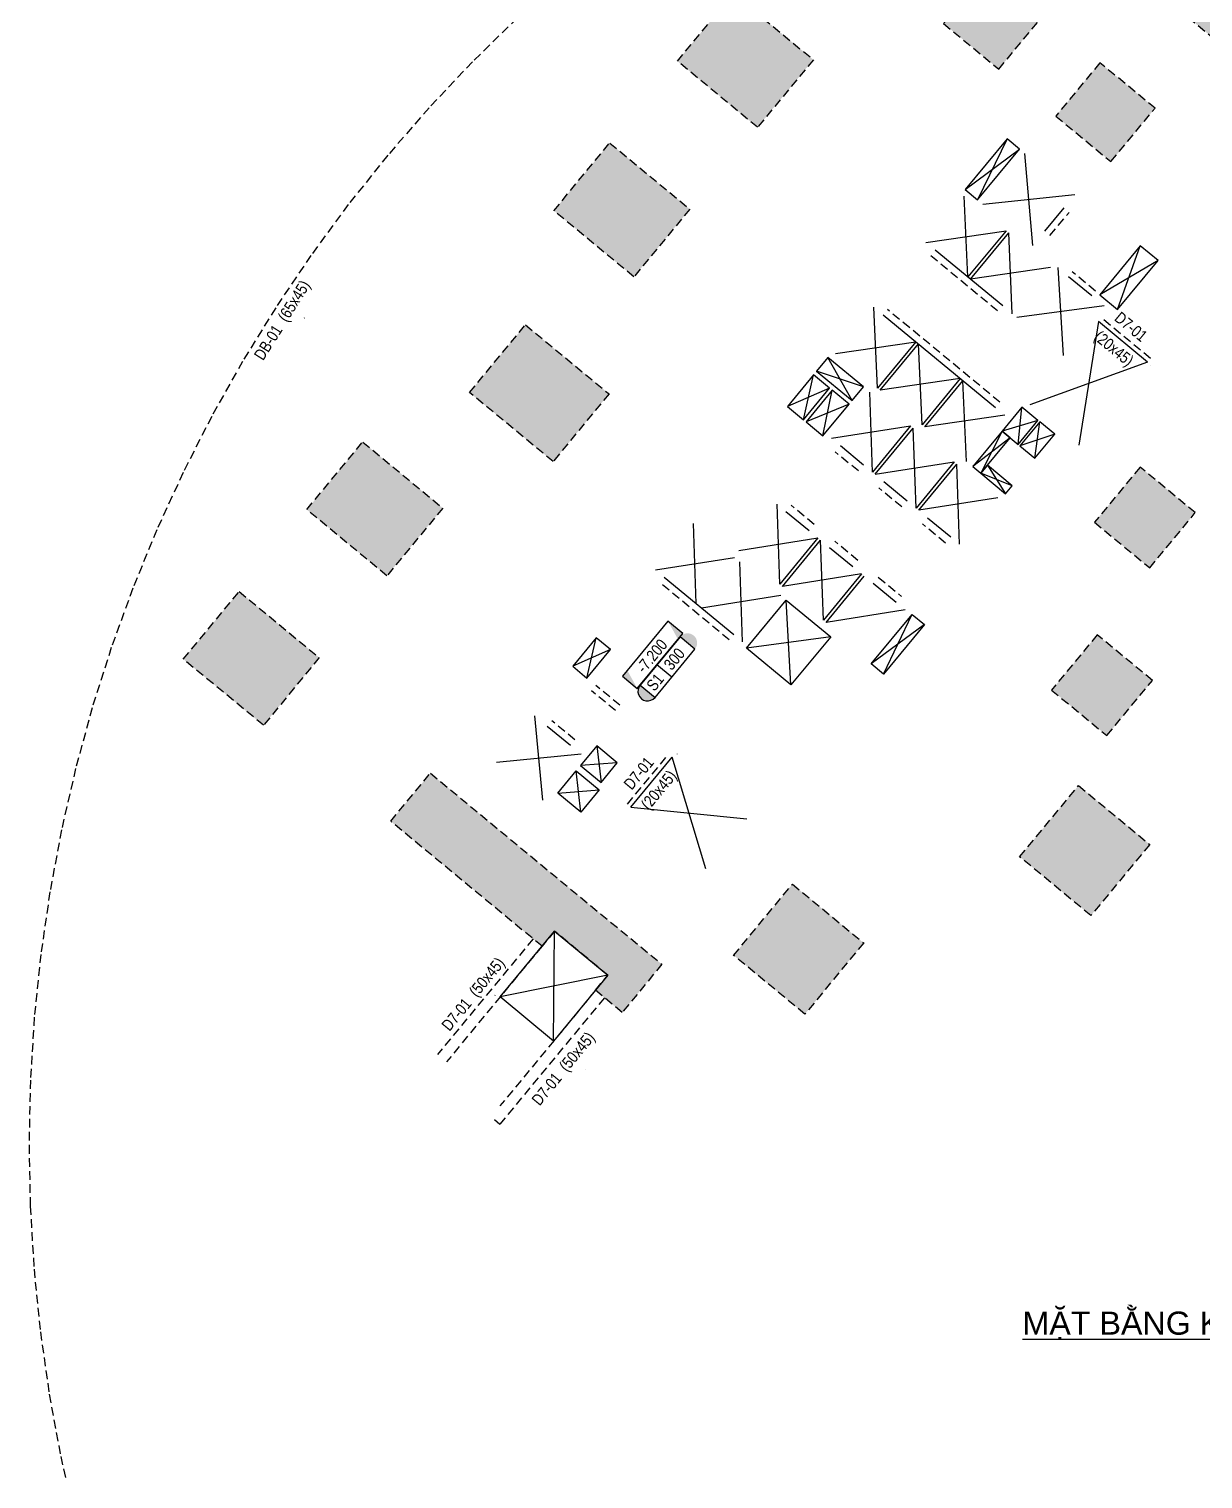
# Model space of a CAD drawing. Header units: millimetres. Extents: x 5400 to 3023951, y -127214 to 225084.
# Drawn here: x 358280 to 409120, y 2000 to 64827 of the extents above; entities that cross this region are included whole.
import ezdxf
from ezdxf.enums import TextEntityAlignment as Align

# ---------------------------------------------------------------- set-up
doc = ezdxf.new("R2010")
doc.units = ezdxf.units.MM
doc.header["$LTSCALE"] = 100
doc.linetypes.add('HIDDEN', pattern=[0.375, 0.25, -0.125])
for name, color, linetype in [('ccu11-Hatch', 250, 'Continuous'), ('ccu11-Manh', 8, 'Continuous'), ('ccu11-Thay', 7, 'Continuous'), ('ccu12-Chidan', 9, 'Continuous'), ('ccu12-Khuat', 9, 'HIDDEN'), ('ccu12-Lomo', 2, 'Continuous'), ('ccu12-Text', 31, 'Continuous'), ('ccu12-Thay', 7, 'Continuous')]:
    doc.layers.add(name, color=color, linetype=linetype)
doc.layers.add('ccu12-Tencaukien', color=9, linetype='Continuous', lineweight=15)
doc.layers.add('KC-Tencaukien', color=9, linetype='Continuous', lineweight=15)
doc.styles.add('Arial', font='arial.ttf', dxfattribs={"width": 0.7})
doc.styles.add('Arial Narrow', font='ARIALN.TTF')

# ---------------------------------------------------------------- blocks, each defined once
blk = doc.blocks.new('ccu11-cmb-flat-8')
at = {"layer": 'ccu12-Chidan', "color": 7}
blk.add_lwpolyline([(0, 0), (1549.76089105694, 0), (1549.76089105694, 418.967561994592), (0, 418.967561994592)], close=True, dxfattribs=at)
at = {"layer": 'ccu12-Chidan'}
for points in [[(0, 0), (166.3698098819586, 418.967561994592), (0, 418.967561994592)], [(1549.76089105694, 418.967561994592), (1383.391081174981, 0), (1549.76089105694, 0)]]:
    blk.add_solid(points, dxfattribs=at)
at = {"layer": 'ccu12-Chidan', "color": 31, "style": 'Arial Narrow', "width": 0.8}
blk.add_attdef('+100.00', text='', height=250, dxfattribs=at).set_placement((745.1558620325814, 205.5562299680314), align=Align.MIDDLE_CENTER)
blk = doc.blocks.new('ccu11-chieudaysan-flat-2')
at = {"layer": 'ccu12-Chidan'}
for points in [[(-568.9677828538697, -2.619344741106033e-10), (-568.9677828538697, 418.9675619945338, 1)], [(787.9355657075066, 418.9675619945338), (787.9355657075066, -2.619344741106033e-10, 1)]]:
    blk.add_hatch(color=8, dxfattribs=at).paths.add_polyline_path(points)
at = {"layer": 'ccu12-Chidan', "color": 7}
blk.add_line((0, 0), (0, 418.9675619945629), dxfattribs=at)
blk.add_lwpolyline([(-568.9677828541026, 0), (787.9355657075066, 0), (787.9355657075066, 418.9675619945629), (-568.9677828541026, 418.9675619945629)], close=True, dxfattribs=at)
blk.add_arc((-568.9677828541026, 209.4837809972232), 209.4837809973396, 90, 270.0000604044855, dxfattribs=at)
at = {"layer": 'ccu12-Chidan', "color": 31, "style": 'Arial Narrow', "width": 0.7}
for tag, p in [('S00', (-488.0154019014444, 209.4837809972232)), ('200', (99.99999999976717, 209.4837809972232))]:
    blk.add_attdef(tag, text='', height=250, dxfattribs=at).set_placement(p, align=Align.MIDDLE_LEFT)
blk = doc.blocks.new('*U64')
at = {"layer": 'ccu12-Tencaukien', "color": 8, "ltscale": 10000}
blk.add_line((360.6565736538532, -155.3215232637356), (354.4065714950475, -155.3215232637356), dxfattribs=at)
at = {"layer": 'ccu12-Text', "color": 2, "style": 'Arial Narrow', "width": 0.8}
blk.add_attdef('SH', text='', height=300, dxfattribs=at).set_placement((275.6048113084853, 5.864471777974813), align=Align.BOTTOM_RIGHT)
at = {"layer": 'ccu12-Text', "color": 31, "style": 'Arial Narrow', "width": 0.8}
for tag, p in [('(', (507.5315725744504, -75.41116959831947)), ('KT', (632.605666770517, -75.41116959831947)), (')', (962.8971199221714, -75.41116959831947))]:
    blk.add_attdef(tag, text='', height=250, dxfattribs=at).set_placement(p, align=Align.BOTTOM_LEFT)
blk = doc.blocks.new('*U66')
at = {"layer": 'ccu12-Tencaukien', "color": 8, "ltscale": 10000}
blk.add_line((360.6565736538532, -155.3215232637356), (354.4065714950475, -155.3215232637356), dxfattribs=at)
at = {"layer": 'ccu12-Text', "color": 2, "style": 'Arial Narrow', "width": 0.8}
blk.add_attdef('SH', text='', height=300, dxfattribs=at).set_placement((275.6048113084853, 5.864471777974813), align=Align.BOTTOM_RIGHT)
at = {"layer": 'ccu12-Text', "color": 31, "style": 'Arial Narrow', "width": 0.8}
for tag, p in [('(', (507.5315725744504, -75.41116959831947)), ('KT', (632.605666770517, -75.41116959831947)), (')', (962.8971199221714, -75.41116959831947))]:
    blk.add_attdef(tag, text='', height=250, dxfattribs=at).set_placement(p, align=Align.BOTTOM_LEFT)
blk = doc.blocks.new('*U46')
at = {"layer": 'ccu12-Tencaukien', "color": 8, "ltscale": 10000}
blk.add_line((360.6565736538532, -155.3215232637356), (354.4065714950475, -155.3215232637356), dxfattribs=at)
at = {"layer": 'ccu12-Text', "color": 2, "style": 'Arial Narrow', "width": 0.8}
blk.add_attdef('SH', text='', height=300, dxfattribs=at).set_placement((275.6048113084853, 5.864471777974813), align=Align.BOTTOM_RIGHT)
at = {"layer": 'ccu12-Text', "color": 31, "style": 'Arial Narrow', "width": 0.8}
for tag, p in [('(', (507.5315725744504, -75.41116959831947)), ('KT', (632.605666770517, -75.41116959831947)), (')', (962.8971199221714, -75.41116959831947))]:
    blk.add_attdef(tag, text='', height=250, dxfattribs=at).set_placement(p, align=Align.BOTTOM_LEFT)
blk = doc.blocks.new('Lomo B1')
at = {"linetype": 'HIDDEN', "ltscale": 500}
blk.add_line((28558.78588301979, 34899.79689162818, -5.438432926493378e-09), (28765.26178753364, 36480.12654945266, -5.438432926493378e-09), dxfattribs=at)
at = {"layer": 'ccu11-Manh'}
for p, q in [((27350.18263374455, 48743.92262814485), (26075.13582851994, 46100.6759146509)), ((25535.39626522118, 46546.41249038058), (27889.92185248982, 48298.1856349993)), ((32139.6225554921, 41351.77949140745), (33119.67599443265, 44108.95108399366)), ((33890.73216194368, 43472.18395888095), (31368.56636727671, 41988.54664519127)), ((20635.43670428684, 37396.89064880786), (19588.43367608538, 39266.76048361941)), ((18531.66959065094, 36573.12684397737), (18967.54030002514, 38514.92572466342)), ((21128.98061545601, 37994.51897275902), (19094.88976491627, 38669.13215966814)), ((19661.7938101152, 37941.58510645537), (17837.41608056088, 37146.46746218542)), ((19377.83607204841, 35874.32099169295), (19776.99034969939, 37846.4416804167)), ((20507.96029151266, 37242.77925417083), (18646.86613023514, 36477.9834179387)), ((27828.29863066348, 35503.06068704661, -5.438432926493378e-09), (27993.98371444375, 37117.07693634916, -5.438432926493378e-09)), ((28687.93426526641, 36543.98651328043, -5.438432926493378e-09), (27134.34807984089, 36076.15111011511, -5.438432926493378e-09)), ((27134.34807049209, 36076.15110892849), (26210.97249116888, 34251.34833821084)), ((29418.42151762272, 35940.72271786199, -5.438432926493378e-09), (27905.62615293078, 35439.20072321862, -5.438432926493378e-09)), ((27481.32334590342, 35789.60589739413), (25863.99721575755, 34537.89354974532)), ((26497.52529310714, 34598.33283163898), (27288.43523804512, 33361.53956693423)), ((27574.9878448103, 33708.52379717061), (26210.97268634196, 34251.3486014026)), ((9157.2738583904, 25379.40731840674, 1.559043809817576e-09), (9559.256343094981, 27122.51089593151, 1.559043809817576e-09)), ((10176.10127717175, 26613.0971865271, 1.559043809817576e-09), (8540.42892431363, 25888.82102781115, 1.559043809817576e-09)), ((9580.104541326524, 22436.41476006189), (9766.9448697021, 20855.42645848973)), ((10467.39280165755, 21703.61337548343), (8879.733747350052, 21588.15098232485)), ((8895.083837349317, 19565.24462484824, 7.078422519597605e-07), (8688.66937337839, 21356.86240630492, 7.078422519597605e-07)), ((7892.710452446132, 20393.04219682445, 7.078422519597605e-07), (9691.042744186008, 20529.06482829119, 7.078422519597605e-07)), ((7709.862896353472, 9649.897100045695), (7752.732881518197, 14413.10626263975)), ((10065.90114631376, 12502.8048930167), (5396.694400417968, 11560.19850465411))]:
    blk.add_line(p, q, dxfattribs=at)
for points, elevation in [([(17993.20995847648, 25085.74090641586), (17784.84079024824, 28759.51040158235)], -4.237440616919683e-07), ([(23780.11583326105, 27699.15429639654), (21464.32788858656, 25990.98076279171)], -5.249844595016735e-09), ([(21997.16785962565, 25540.19701364788), (23240.40361216303, 28144.86890994734)], -5.249844595016735e-09), ([(19712.48122039472, 27167.59254995815), (16065.56953468465, 26677.65873783536)], -4.339730507497172e-07)]:
    blk.add_lwpolyline(points, dxfattribs=dict(at, elevation=elevation))
at = {"layer": 'ccu12-Lomo'}
for points in [[(27889.92181389581, 48298.18558826612), (27350.18255651125, 48743.92253462377), (25535.39626522118, 46546.41249038058), (26075.13552117476, 46100.67554532818), (27889.92186396813, 48298.18562552007)], [(33890.73216194368, 43472.18395888095), (33119.67598797195, 44108.95109956269), (31368.56636727671, 41988.54664519127), (32139.6225554921, 41351.77949140745), (33890.73216194368, 43472.18395888095)], [(9766.981175548513, 20855.47041900933), (10467.44335430814, 21703.61704924598), (9580.104541326407, 22436.41476006189), (8879.640239410568, 21588.22820809298), (9766.9448697021, 20855.42645848973)], [(10065.90129537054, 12502.8049116995), (7709.862896353472, 9649.897100045695), (5396.694400418084, 11560.19850465411), (7752.732804974541, 14413.10616995359), (10065.9012325654, 12502.80482178682)]]:
    blk.add_lwpolyline(points, dxfattribs=at)
for points in [[(20635.43670428684, 37396.89064880786), (21128.98061545601, 37994.51897275902), (19588.43367608538, 39266.76048361941), (19094.88976491627, 38669.13215966814)], [(18531.66959065094, 36573.12684397737), (19661.7938101152, 37941.58510645537), (18967.54030002514, 38514.92572466342), (17837.41608056088, 37146.46746218542)], [(19377.83607204841, 35874.32099169295), (20507.96029151266, 37242.77925417083), (19776.99034969939, 37846.4416804167), (18646.86613023514, 36477.9834179387)], [(27481.32334590342, 35789.60589739413), (27134.34807049209, 36076.15110892849), (25863.99721575755, 34537.89354974532), (26210.97249116888, 34251.34833821084)], [(27574.9878448103, 33708.52379717061), (26497.52529310714, 34598.33283163898), (26210.97268634196, 34251.3486014026), (27288.43523804512, 33361.53956693423)]]:
    blk.add_lwpolyline(points, close=True, dxfattribs=at)
for points, elevation in [([(27828.29863066348, 35503.06068704661), (28687.93426526641, 36543.98651328043), (27993.98371444375, 37117.07693634916), (27134.34807984089, 36076.15111011511)], -5.438432926493378e-09), ([(28558.78588301979, 34899.79689162818), (29418.42151762272, 35940.72271786199), (28765.26178753364, 36480.12654945266), (27905.62615293078, 35439.20072321862)], -5.438432926493378e-09), ([(9157.2738583904, 25379.40731840674), (10176.10127717175, 26613.0971865271), (9559.256343094981, 27122.51089593151), (8540.42892431363, 25888.82102781115)], 1.559043809817576e-09)]:
    blk.add_lwpolyline(points, close=True, dxfattribs=dict(at, elevation=elevation))
for points, elevation in [([(19712.48122039472, 27167.59254995815), (17993.20996672648, 25085.74089865992), (16065.56953468465, 26677.65873783536), (17784.84079026384, 28759.51040160132), (19712.48122729105, 27167.59255830886)], -4.339730507497172e-07), ([(21997.16785962554, 25540.197013648), (21464.32788858656, 25990.98076279171), (23236.72514128813, 28137.16223831277), (23780.11583037023, 27699.15429289604), (21997.16785962565, 25540.19701364788)], -5.249844595016735e-09), ([(9691.042744186008, 20529.06482829119), (8895.08383183903, 19565.2446293988), (7892.710447794292, 20393.04219119146), (8688.588298894814, 21356.92936065851), (9691.042744186008, 20529.06482829119)], 7.078422519597605e-07)]:
    blk.add_lwpolyline(points, dxfattribs=dict(at, elevation=elevation))
blk = doc.blocks.new('*U45')
at = {"layer": 'ccu12-Tencaukien', "color": 8, "ltscale": 10000}
blk.add_line((360.6565736538532, -155.3215232637356), (354.4065714950475, -155.3215232637356), dxfattribs=at)
at = {"layer": 'ccu12-Text', "color": 2, "style": 'Arial Narrow', "width": 0.8}
blk.add_attdef('SH', text='', height=300, dxfattribs=at).set_placement((275.6048113084853, 5.864471777974813), align=Align.BOTTOM_RIGHT)
at = {"layer": 'ccu12-Text', "color": 31, "style": 'Arial Narrow', "width": 0.8}
for tag, p in [('(', (507.5315725744504, -75.41116959831947)), ('KT', (632.605666770517, -75.41116959831947)), (')', (962.8971199221714, -75.41116959831947))]:
    blk.add_attdef(tag, text='', height=250, dxfattribs=at).set_placement(p, align=Align.BOTTOM_LEFT)

msp = doc.modelspace()

# ---------------------------------------------------------------- hatches: boundary and pattern name
at = {"layer": 'ccu11-Hatch', "ltscale": 0.5}
h = msp.add_hatch(dxfattribs=at)
h.set_pattern_fill('CROSS', color=256, scale=70)
h.set_pattern_definition([(0, (0, 0), (444.5, 444.5), [222.25, -666.75]), (90, (111.125, -111.125), (-444.5, 444.5), [222.25, -666.75])])
h.paths.add_polyline_path([(421902.0757659042, 56125.19783054743), (419511.8016135182, 58099.1759146293), (417537.8235294364, 55708.90176224329), (419724.8106681956, 53902.80572184963), (420030.5554974515, 54984.81492864471), (420784.3911611252, 54771.80255079916)])
h.paths.add_polyline_path([(418945.314177329, 51304.23722868761), (416555.0400249429, 53278.21531276949), (414581.0619408612, 50887.94116038348), (416971.3360932471, 48913.96307630165)])
h.paths.add_polyline_path([(420216.7075724336, 44677.50663430493), (417826.4334200475, 46651.4847183868), (415852.4553359658, 44261.21056600079), (418242.7294883517, 42287.23248191897)])
h.paths.add_polyline_path([(416491.619821574, 40166.82806116273), (414101.345669188, 42140.80614524461), (412127.3675851062, 39750.5319928586), (414517.6417374921, 37776.55390877677)])
h.paths.add_polyline_path([(408786.4810014425, 43871.3300994311), (406396.2068490564, 45845.30818351298), (404422.2287649747, 43455.03403112697), (406812.5029173606, 41481.05594704514)])
h.paths.add_polyline_path([(413816.9413790089, 49962.67383300393), (411426.6672266229, 51936.65191708581), (409452.6891425411, 49546.3777646998), (411842.963294927, 47572.39968061797)])
h.paths.add_polyline_path([(402186.5374899558, 65403.6486934405), (399796.2633704762, 67377.62681736835), (397885.9619602233, 65064.45831464598), (400276.2360797029, 63090.48019071804)])
h.paths.add_polyline_path([(416036.2933476004, 59088.84365013226), (418264.9783262286, 61787.54023664157), (415874.7042067489, 63761.51836056937), (413646.0192281208, 61062.82177406011)])
h.paths.add_polyline_path([(407044.1913682644, 61392.015759266), (404653.9172487848, 63365.99388319386), (402743.6158385319, 61052.82538047149), (405133.8899580115, 59078.84725654355)])
h.paths.add_polyline_path([(399573.7717366111, 71348.38207066809), (397183.4976171316, 73322.36019459594), (395273.1962068786, 71009.19169187357), (397663.4703263583, 69035.21356794564)])
h.paths.add_polyline_path([(404701.7676675289, 68449.32054010958), (406930.4526461571, 71148.01712661888), (404540.1785266774, 73121.9952505467), (402311.4935480493, 70423.29866403743)])
h.paths.add_polyline_path([(409559.4215399782, 64437.68759884), (411788.1065186064, 67136.3841853493), (409397.8323991267, 69110.36230927712), (407169.1474204986, 66411.66572276785)])
h.paths.add_polyline_path([(393712.5185509399, 66371.12265412233), (395622.819922632, 68684.29118868937), (392924.1232989699, 70912.97612233022), (391013.821927278, 68599.80758776327)])
h.paths.add_polyline_path([(388776.688627585, 66362.01074859698), (392246.4414294357, 63496.55869105874), (389826.7263586259, 60566.54521394083), (386356.973549736, 63431.99726295546)])
h.paths.add_polyline_path([(383427.8445442699, 59885.13907199407), (386897.5973461207, 57019.68701445583), (384477.8822753109, 54089.67353733791), (381008.1294664209, 56955.12558635254)])
h.paths.add_polyline_path([(379775.3244197494, 52007.37935854658), (383399.2884572379, 49014.57387622886), (380979.5733864281, 46084.56039911095), (377355.6093419004, 49077.36587290506)])
h.paths.add_polyline_path([(372730.1568627941, 46931.395278418), (376199.9096646449, 44065.94322087976), (373780.194593835, 41135.92974376184), (370310.4417849451, 44001.38179277648)])
h.paths.add_polyline_path([(391342.3382059659, 27773.74387641462), (394426.5629187222, 25226.67538082507), (391879.4944235591, 22142.4506677174), (388795.2697037636, 24689.51915478333)])
h.paths.add_polyline_path([(403727.7084068929, 32045.03227095326), (406811.9331196492, 29497.96377536371), (404264.8646244861, 26413.73906225604), (401180.6399046906, 28960.80754932197)])
h.paths.add_polyline_path([(406930.2118387639, 36598.20390589265), (404539.9376863778, 38572.18198997452), (402565.9596022961, 36181.90783758851), (404956.233754682, 34207.92975350669)])
h.paths.add_polyline_path([(367381.3129505608, 40454.52344067382), (370851.0657524116, 37589.07138313558), (368431.3506816018, 34659.05790601767), (364961.5978727118, 37524.5099550323)])
edge = h.paths.add_edge_path()
edge.add_line((375661.9395330978, 32578.53307476632), (385685.6697260947, 24300.56049088596))
edge.add_line((385685.6697260947, 24300.56049088596), (383966.3985191985, 22218.70886213395))
edge.add_line((383966.3985191985, 22218.70886213395), (382809.8143053987, 23173.85950205751))
edge.add_line((382809.8143053987, 23173.85950205751), (383351.0662328223, 23829.25723822847))
edge.add_line((383351.0662328223, 23829.25723822847), (381037.8978914832, 25739.55851516538))
edge.add_line((381037.8978914832, 25739.55851516538), (380496.645850576, 25084.16083854995))
edge.add_line((380496.645850576, 25084.16083854995), (373942.6684018017, 30496.68158929305))
edge.add_line((373942.6684018017, 30496.68158929305), (375661.9394984145, 32578.53310340911))
edge.add_line((364231.7128561281, 31772.35649387071), (364231.7128671294, 31772.35648478536))

# ---------------------------------------------------------------- linework, layer by layer
at = {"layer": 'ccu11-Manh', "ltscale": 0.5}
for p, q in [((401750.5757439645, 55453.14926445794, -2.281375643595071e-09), (401406.4048145794, 59433.60732488237, -2.281375643595071e-09)), ((398935.0123789863, 54082.11823520297, 1.026017978421226e-08), (398777.0289519479, 57584.5852750434, -2.281375643595071e-09)), ((399591.6184748098, 57236.09724734064, -2.281375643595071e-09), (403565.3620837739, 57650.65934198665, -2.281375643595071e-09)), ((397121.4343964631, 55579.839239295, -2.281375643595071e-09), (400590.6069345415, 56086.86427089824, 5.331578368716158e-09)), ((400861.0568606131, 52491.51868845055, -2.281375643595071e-09), (400706.2653596773, 55991.34920038542, 4.644666993595788e-09)), ((402516.6514161656, 54496.26472414295, -2.281375643595071e-09), (399050.6709318875, 53986.60331940014, 4.99132045771668e-09)), ((402836.76883074, 54491.28410727183, -2.281375643595071e-09), (403058.5669691357, 50676.73238477956, -2.281375643595071e-09)), ((404841.514866379, 52835.68955176308, -2.281375643595071e-09), (401053.82090516, 52332.32690747637, -2.281375643595071e-09)), ((395025.6089145442, 49269.7316091744, 4.859429891117135e-09), (394867.6253862261, 52772.19852739431)), ((404598.2116104512, 52148.46740871029, 9.100323475304182e-08), (403744.7954449422, 46796.3824679142, -2.573529054803666e-09)), ((393212.0308306742, 50767.45249170116), (396681.2034700996, 51274.47764486966)), ((396953.2493334495, 47677.81376736815, 4.760166551073243e-09), (396796.8618952351, 51178.96257435685)), ((406718.6160969747, 50397.35780574135, 1.194459598483089e-07), (401624.3909831519, 48547.49209353462, -2.573529054803666e-09)), ((398608.8438889406, 49682.55980298556), (395141.2673397349, 49174.21653872801)), ((394803.3206000245, 45627.38462525312), (394685.4859022171, 49096.69513158263)), ((398879.293663025, 46087.21403601754), (398724.502369638, 49587.04479975167)), ((400534.8882997852, 48091.96017004328), (397068.9077585855, 47582.29869685553)), ((393029.8913466654, 47091.94909588965), (396458.9151555587, 47632.1306609224, -5.048026302654015e-09)), ((396692.4081427649, 44067.30519613621), (396574.5735806943, 47536.61559040958, -5.734937677774385e-09)), ((394918.9790251938, 45531.86955478074, -5.388284186913085e-09), (398348.0026983203, 46072.05123183147, -4.988991177946747e-09)), ((398581.4957531163, 42507.22571134969), (398463.6611234563, 45976.53616131865, -5.675902553067117e-09)), ((390791.687865513, 40769.73104443323), (390673.8531677659, 44239.04155071582)), ((400237.09030884, 44511.97174690204), (396808.0665678725, 43971.79012558958, -5.329249062188486e-09)), ((387178.3483351589, 39927.84142500762, -1.326457353861008e-09), (387060.5137052917, 43397.15187522772, -1.326457353861008e-09)), ((389018.2586122135, 42234.29551512971), (392447.2824210682, 42774.47708012849, -5.048026302654074e-09)), ((392680.7754082651, 39209.65161549964, -5.47960645608306e-09), (392562.9408462042, 42678.96200961569, -2.758321517408355e-09)), ((385404.9191497391, 41392.40583953561, -1.326457353861008e-09), (388833.9428907401, 41932.58746072791, -1.326457353861008e-09)), ((389183.0943708249, 38272.24686947555, -1.326457353861008e-09), (389065.2597410103, 41741.55731970668, -1.326457353861008e-09)), ((394336.3699637657, 41214.39765112865, -8.066937864076109e-09), (390907.3462907037, 40674.21597398684, -5.388284186913145e-09)), ((390838.6889265653, 40276.99290502886, -1.326457353861008e-09), (387409.6651853708, 39736.81128390919, -1.326457353861008e-09)), ((396225.457574343, 39654.31816607193), (392796.4338332844, 39114.13654484585)), ((380532.5801256431, 31409.40469476341), (380183.4286454994, 35069.74528601221)), ((378527.8340899465, 33064.99925031996), (382188.1746811956, 33414.15073045586)), ((387585.309534666, 28438.22515116143), (386129.8216137582, 33271.60439472325)), ((384346.8736308556, 31112.64712551605), (389368.2575175451, 30597.18242034009))]:
    msp.add_line(p, q, dxfattribs=at)
at = {"layer": 'ccu11-Thay', "ltscale": 0.5}
for p, q in [((403087.7867312819, 57072.36721624785, -2.281375643595071e-09), (402259.9894535596, 56069.99419835648, -2.281375643595071e-09)), ((400456.2524039611, 52825.82139856723, -2.865682466012262e-09), (397526.2389024204, 55245.5364895426, -2.865682466012262e-09)), ((403299.4025312843, 54109.22382522143, -2.281375643595071e-09), (404301.7755490354, 53281.42654738556, -2.281375643595071e-09)), ((395272.4298672947, 52437.89577223174), (400130.083640724, 48426.26270977659)), ((393415.4194641736, 46773.5654996769), (394417.7924820198, 45945.76822190058, 7.774302775773046e-09)), ((395304.5071086845, 45213.48598659346, -7.861277259445165e-09), (396306.8801265307, 44385.68870881714)), ((391059.3812854307, 43920.6579543634), (392061.7543033512, 43092.86067652328, -2.758321517408355e-09)), ((397193.5946513814, 43653.40655759342, -7.95855715468072e-09), (398195.9676692275, 42825.6092798171)), ((392948.4689300166, 42360.57844121824, -2.758321517408355e-09), (393950.8419478611, 41532.78116343931, -8.024642261662674e-09)), ((385790.4472335485, 41074.02227114225, -1.326457353861008e-09), (388797.5662872189, 38590.6304377043, -1.326457353861008e-09)), ((395839.9294905608, 39972.70173444279), (394837.5564727163, 40800.49901222107, -8.024642261662674e-09)), ((380723.1679628011, 34624.00829028658), (381725.5410484582, 33796.21095650912))]:
    msp.add_line(p, q, dxfattribs=at)
at = {"layer": 'ccu11-Thay'}
for p, q in [((400590.6069345415, 56086.86427089824, 5.331578368716158e-09), (398935.0123789863, 54082.11823520297, 1.026017978421226e-08)), ((399050.6708041771, 53986.60316475658, 4.991320484457088e-09), (400706.2653596775, 55991.34920038542, 4.644666993595788e-09)), ((396681.2034700994, 51274.47764486966), (395025.6089145442, 49269.7316091744, 4.859429891117135e-09)), ((395141.2673397349, 49174.21653872801), (396796.8618952354, 51178.96257435685)), ((398608.8438889406, 49682.55980298556), (396953.2493333853, 47677.8137672903, 4.760166551264649e-09)), ((397068.907758576, 47582.29869684391), (398724.5023140764, 49587.04473247274)), ((396458.9151555585, 47632.1306609224, -5.048026302654015e-09), (394803.3206000031, 45627.38462522713)), ((394918.9790251938, 45531.86955478074, -5.388284186913085e-09), (396574.5735806943, 47536.61559040958, -5.734937677774385e-09)), ((398348.0026983203, 46072.05123183147, -4.988991177946747e-09), (396692.4081427649, 44067.30519613621)), ((396808.0665679557, 43971.79012568982, -5.329249062205817e-09), (398463.6611234561, 45976.53616131865, -5.675902553067117e-09)), ((392447.2824210682, 42774.47708012849, -5.048026302654074e-09), (390791.687865513, 40769.73104443323)), ((390907.3462907037, 40674.21597398684, -5.388284186913145e-09), (392562.9408462042, 42678.96200961567, -5.734937677774445e-09)), ((394336.3699637657, 41214.39765112866, -8.066937864076125e-09), (392680.7754082651, 39209.65161549964, -5.47960645608306e-09)), ((392796.4338332844, 39114.13654484585), (394452.0283889017, 41118.88258061594, -8.079626547034418e-09))]:
    msp.add_line(p, q, dxfattribs=at)
at = {"layer": 'ccu11-Thay', "ltscale": 0.5, "extrusion": (-9.921094241006467e-09, 8.144901793110098e-09, 1)}
msp.add_line((406718.4979558525, 50397.2147496121, 3.495475355355548e-09), (404598.0934006654, 52148.32440928623, -2.494725066095624e-08), dxfattribs=at)
at = {"layer": 'ccu12-Khuat', "ltscale": 15}
for p, q in [((402491.3063038319, 55878.96405733128, -2.281375643595071e-09), (403319.1035815539, 56881.33707522253, -2.281375643595071e-09)), ((397335.2035021981, 55014.21327095109, -2.865682466012262e-09), (400265.2169633984, 52594.49813112832, -2.865682466012262e-09)), ((404460.9673333067, 53474.19058934793, -2.281375643595071e-09), (403458.5943154875, 54301.98786710206, -2.281375643595071e-09)), ((400321.1139472105, 48657.5797604042), (395463.4600908608, 52669.21272245233)), ((394194.9239841563, 45675.89856325019, 7.774302775773046e-09), (393192.5509663118, 46503.69584102849)), ((396084.0116286672, 44115.81905016674), (395081.6386108227, 44943.61632794504, -7.861277259445165e-09)), ((392284.6228012153, 43362.73033517489, -2.758321517408355e-09), (391282.2497832937, 44190.52761301336)), ((397973.0991713641, 42555.73962116671), (396970.7261535196, 43383.53689894501, -7.95855715468072e-09)), ((394173.7104457271, 41802.65082209278, -8.024642261662674e-09), (393171.337427881, 42630.44809986941, -2.758321517408355e-09)), ((388606.5361461936, 38359.31358743206, -1.326457353861008e-09), (385599.4170925228, 40842.70542086985, -1.326457353861008e-09)), ((395060.4249705781, 41070.3686708695, -8.024642261662674e-09), (396062.7979884242, 40242.57139309318)), ((383677.8630013826, 35296.52388917137), (382636.9371751578, 36156.15952378533)), ((383868.8931424079, 35527.84073944357), (382827.967316183, 36387.47637405748)), ((381916.5711894835, 34027.52780678129), (380914.1981038261, 34855.32514055847)), ((384192.6623973403, 31240.00055286575), (385975.6103802434, 33398.95782207345)), ((380111.1177549171, 25402.54439254988), (375972.1315387271, 20390.67913179993)), ((380496.645850576, 25084.16083854998), (376357.6596343861, 20072.29557780003)), ((382809.8143053987, 23173.85950205751), (378670.8280009264, 18161.9943448708)), ((383195.3423944932, 22855.47594010883), (378674.2958038993, 17380.97706174059)), ((378442.9792056934, 17572.00699459603), (378674.2958038993, 17380.97706174059))]:
    msp.add_line(p, q, dxfattribs=at)
at = {"layer": 'ccu12-Khuat', "ltscale": 15, "extrusion": (-9.921094241006467e-09, 8.144901793110098e-09, 1)}
msp.add_line((406845.8513812869, 50551.42598470928, 3.495475355356501e-09), (404725.4468260993, 52302.5356443834, -2.494725066095527e-08), dxfattribs=at)
at = {"layer": 'ccu12-Khuat', "ltscale": 15}
for points, elevation in [([(409559.4215399782, 64437.68759884), (411788.1065186064, 67136.3841853493), (409397.8323991267, 69110.36230927712), (407169.1474204986, 66411.66572276785), (409559.4215399782, 64437.68759884002)], -1.338577884713214e-09), ([(402186.5374899558, 65403.6486934405), (399796.2633704762, 67377.62681736835), (397885.9619602233, 65064.45831464598), (400276.2360797029, 63090.48019071804), (402186.5374899558, 65403.64869344044)], 1.790475270684928e-10), ([(407044.1913682644, 61392.015759266), (404653.9172487848, 63365.99388319386), (402743.6158385319, 61052.82538047149), (405133.8899580115, 59078.84725654355), (407044.1913682644, 61392.01575926595)], 4.097968607778389e-10)]:
    msp.add_lwpolyline(points, dxfattribs=dict(at, elevation=elevation))
for points in [[(388776.688627585, 66362.01074859698), (392246.4414294357, 63496.55869105874), (389826.7263586259, 60566.54521394083), (386356.973549736, 63431.99726295546)], [(383427.8445442699, 59885.13907199407), (386897.5973461207, 57019.68701445583), (384477.8822753109, 54089.67353733791), (381008.1294664209, 56955.12558635254)], [(372730.1568627941, 46931.395278418), (376199.9096646449, 44065.94322087976), (373780.194593835, 41135.92974376184), (370310.4417849451, 44001.38179277648)], [(408786.4810014425, 43871.3300994311), (406396.2068490564, 45845.30818351298), (404422.2287649747, 43455.03403112697), (406812.5029173606, 41481.05594704514)], [(367381.3129505608, 40454.52344067382), (370851.0657524116, 37589.07138313558), (368431.3506816018, 34659.05790601767), (364961.5978727118, 37524.5099550323)], [(406930.2118387639, 36598.20390589265), (404539.9376863778, 38572.18198997452), (402565.9596022961, 36181.90783758851), (404956.233754682, 34207.92975350669)], [(391342.3382059659, 27773.74387641462), (394426.5629187222, 25226.67538082507), (391879.4944235591, 22142.4506677174), (388795.2697037636, 24689.51915478333)]]:
    msp.add_lwpolyline(points, close=True, dxfattribs=at)
for points in [[(379436.783804095, 65314.10067127894), (377482.115105426, 63404.45917312243), (375606.9728709781, 61416.67096167414), (373814.4977856697, 59354.03647514526), (372107.6671525075, 57219.98175167384), (370489.3111153001, 55018.07709669053), (368962.1426667905, 52751.98011128328), (367528.6959789799, 50425.46325742853), (366191.3590700709, 48042.40218604355), (364952.3587911205, 45606.76502366488), (363813.7582491234, 43122.60744336354), (362777.4533716092, 40594.06591140392), (361845.1697496696, 38025.35079951504), (361018.4597645613, 35420.73937384789), (360298.700002888, 32784.5686731055), (359687.0889642888, 30121.22828644981), (359184.6450657906, 27435.15304419347), (358792.2052366902, 24730.81763633285), (358510.4288333814, 22012.71858899436), (358339.7986637785, 19285.91583821607), (358280.4716247642, 16466.74105242012), (358332.7518618024, 13821.72893841646), (358496.4689203096, 11093.44988551307), (358771.3109781977, 8374.642949513398), (359156.8389632978, 5669.307694851912), (359652.4098936724, 2981.956068200779), (359875.2665081897, 1999.99998799977)], [(375661.9395330978, 32578.53307476632), (385685.6697260947, 24300.56049088596), (383966.3985191985, 22218.70886213395), (382809.8143053987, 23173.85950205751), (383351.0663931856, 23829.25727060216), (381037.8978914832, 25739.55851516538), (380496.645850576, 25084.16083854998), (373942.6684018017, 30496.68158929305), (375661.9394984145, 32578.53310340911)]]:
    msp.add_lwpolyline(points, dxfattribs=at)
for points, elevation in [([(379775.3244197494, 52007.37935854658), (383399.2884572379, 49014.57387622886), (380979.5733864281, 46084.56039911095), (377355.6093419004, 49077.36587290506)], 1.737297642406965e-10), ([(403727.7084068929, 32045.03227095326), (406811.9331196492, 29497.96377536371), (404264.8646244861, 26413.73906225604), (401180.6399046906, 28960.80754932197)], -1.056845728822119e-10)]:
    msp.add_lwpolyline(points, close=True, dxfattribs=dict(at, elevation=elevation))
at = {"layer": 'ccu12-Thay', "ltscale": 0.5}
msp.add_line((384346.8736308551, 31112.64712551556), (386129.8216137582, 33271.60439472325), dxfattribs=at)

# ---------------------------------------------------------------- block references
at = {"layer": 'ccu12-Lomo'}
msp.add_blockref('Lomo B1', (373285.1650865086, 11326.45234521178), dxfattribs=at)
at = {"layer": 'ccu12-Tencaukien'}
ref = msp.add_blockref('*U46', (369618.9762203593, 51908.50535279173, 2.472434164556337e-06), dxfattribs=dict(at, xscale=1.815893337873054, yscale=1.815893337873054, zscale=1.815893337873054, rotation=57.66908967801562))
ref.add_attrib('KT', '(65x45)', dxfattribs={"color": 31, "height": 499.9999999999999, "rotation": 57.66908967698824, "style": 'Arial Narrow'}).set_placement((369568.5929324597, 52011.48696276125), align=Align.BOTTOM_LEFT)
ref.add_attrib('SH', 'DB-01', dxfattribs={"color": 2, "height": 499.9999999999999, "rotation": 57.66908967698824, "style": 'Arial Narrow'}).set_placement((369410.1113339802, 51718.34395478525), align=Align.BOTTOM_RIGHT)
ref = msp.add_blockref('*U64', (406514.0051766176, 50890.32319143548), dxfattribs=dict(at, xscale=1.815893337873054, yscale=1.815893337873054, zscale=1.815893337873054, rotation=320.4488798636559))
ref.add_attrib('KT', '(20x45)', dxfattribs={"color": 31, "height": 500, "rotation": 320.4488798620756, "style": 'Arial Narrow'}).set_placement((404261.8300212276, 51298.8323375274, -2.472177038713292e-06), align=Align.BOTTOM_LEFT)
ref.add_attrib('SH', 'D7-01', dxfattribs={"color": 2, "height": 500, "rotation": 320.4488798620756, "style": 'Arial Narrow'}).set_placement((406351.602478003, 51121.43195703437, -2.472177038713292e-06), align=Align.BOTTOM_RIGHT)
ref = msp.add_blockref('*U66', (385719.4723746347, 33089.07165383123), dxfattribs=dict(at, xscale=1.815893337873054, yscale=1.815893337873054, zscale=1.815893337873054, rotation=50.44092590918682))
ref.add_attrib('KT', '(20x45)', dxfattribs={"color": 31, "height": 500, "rotation": 50.44092590531667, "style": 'Arial Narrow'}).set_placement((385235.6803474837, 30853.93930935533, -2.4729183591778e-06), align=Align.BOTTOM_LEFT)
ref.add_attrib('SH', 'D7-01', dxfattribs={"color": 2, "height": 500, "rotation": 50.44092590531667, "style": 'Arial Narrow'}).set_placement((385488.3410660821, 32926.70103992319, -2.4729183591778e-06), align=Align.BOTTOM_RIGHT)
ref = msp.add_blockref('*U45', (377830.1982698782, 22637.99358628226, 2.518214277383341e-08), dxfattribs=dict(at, xscale=1.815893337873054, yscale=1.815893337873054, zscale=1.815893337873054, rotation=50.44092590918682))
ref.add_attrib('KT', '(50x45)', dxfattribs={"color": 31, "height": 500, "rotation": 50.44092590531667, "style": 'Arial Narrow'}).set_placement((377793.1726174011, 22746.49606897331, -2.447252021782504e-06), align=Align.BOTTOM_LEFT)
ref.add_attrib('SH', 'D7-01', dxfattribs={"color": 2, "height": 500, "rotation": 50.44092590531667, "style": 'Arial Narrow'}).set_placement((377599.0669613256, 22475.62297237423, -2.447252021782504e-06), align=Align.BOTTOM_RIGHT)
ref = msp.add_blockref('*U45', (381731.6959589929, 19406.4931598872, 2.519671585317493e-08), dxfattribs=dict(at, xscale=1.815893337873054, yscale=1.815893337873054, zscale=1.815893337873054, rotation=50.44092590918682))
ref.add_attrib('KT', '(50x45)', dxfattribs={"color": 31, "height": 500, "rotation": 50.44092590531667, "style": 'Arial Narrow'}).set_placement((381694.6703065159, 19514.99564257825, -2.447237448703163e-06), align=Align.BOTTOM_LEFT)
ref.add_attrib('SH', 'D7-01', dxfattribs={"color": 2, "height": 500, "rotation": 50.44092590531667, "style": 'Arial Narrow'}).set_placement((381500.5646504404, 19244.12254597916, -2.447237448703163e-06), align=Align.BOTTOM_RIGHT)
at = {"layer": 'KC-Tencaukien'}
ref = msp.add_blockref('ccu11-cmb-flat-8', (384621.6957764229, 36250.65506633626), dxfattribs=dict(at, xscale=1.999999999999999, yscale=1.999999999999999, zscale=1.999999999999999, rotation=50.44882673785607))
ref.add_attrib('+100.00', '-7.200', dxfattribs={"layer": 'ccu12-Chidan', "color": 31, "height": 500, "rotation": 50.44882673642167, "style": 'Arial Narrow'}).set_placement((385253.6865080065, 37661.55201678791), align=Align.MIDDLE_CENTER)
ref = msp.add_blockref('ccu11-chieudaysan-flat-2', (386115.1961426492, 36743.20175174459), dxfattribs=dict(at, xscale=1.999999999999999, yscale=1.999999999999999, zscale=1.999999999999999, rotation=50.44882673785607))
ref.add_attrib('S00', 'S1', dxfattribs={"layer": 'ccu12-Chidan', "color": 31, "height": 500, "rotation": 50.44882673642167, "style": 'Arial Narrow'}).set_placement((385170.644279647, 36257.41195556241), align=Align.MIDDLE_LEFT)
ref.add_attrib('200', '300', dxfattribs={"layer": 'ccu12-Chidan', "color": 31, "height": 500, "rotation": 50.44882673642167, "style": 'Arial Narrow'}).set_placement((385919.5020473051, 37164.19776009976), align=Align.MIDDLE_LEFT)

# ---------------------------------------------------------------- texts
at = {"layer": 'ccu12-Text', "color": 31, "style": 'Arial'}
msp.add_text('%%UMẶT BẰNG KẾT CẤU - TẦNG B1', height=1000, dxfattribs=at).set_placement((411777.9383000739, 8253.316563728848), align=Align.CENTER)

doc.saveas('drawing.dxf')
